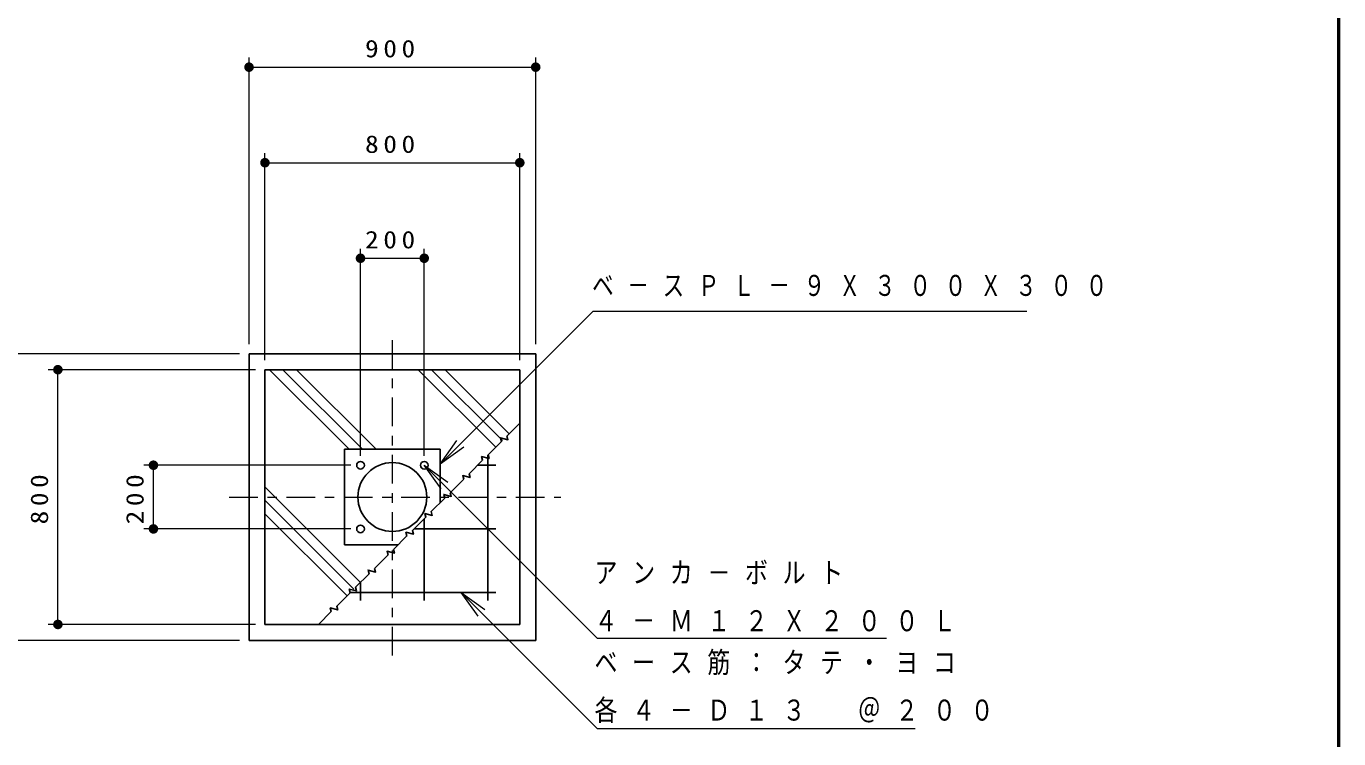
# Model space of a CAD drawing. Units: millimetres on the paper, with parts at other scales. Extents: x -365 to 10, y -38 to 257.
# Drawn here: x -137.3 to 0, y 39.3 to 113.9 of the extents above; entities that cross this region are included whole.
import ezdxf

# ---------------------------------------------------------------- set-up
doc = ezdxf.new("R2010")
doc.units = ezdxf.units.MM
doc.linetypes.add('USER2', pattern=[6, 3, -1, 1, -1])
doc.layers.add('LY_1', color=7, linetype='Continuous', lineweight=13)
doc.layers.add('LY_2', color=7, linetype='Continuous', lineweight=13)
doc.styles.add('ＭＳ ゴシック', font='')
doc.styles.get('ＭＳ ゴシック').set_extended_font_data('MS Gothic')

# ---------------------------------------------------------------- blocks, each defined once
blk = doc.blocks.new('filled_dot')
at = {"color": 0, "linetype": 'Continuous', "lineweight": -2, "const_width": 1.25}
blk.add_lwpolyline([(-0.625, 0, 1), (0.625, 0, 1)], format="xyb", close=True, dxfattribs=at)

msp = doc.modelspace()

# ---------------------------------------------------------------- linework, layer by layer
at = {"layer": 'LY_1'}
for p, q in [((-114.026, 80.618), (-114.026, 110.618)), ((-84.026, 80.618), (-84.026, 110.618)), ((-114.026, 109.618), (-84.026, 109.618)), ((-112.36, 78.951), (-112.36, 100.618)), ((-85.693, 78.951), (-85.693, 100.618)), ((-112.36, 99.618), (-85.693, 99.618)), ((-102.36, 68.951), (-102.36, 90.618)), ((-102.36, 89.618), (-95.693, 89.618)), ((-95.693, 68.951), (-95.693, 90.618)), ((-115.026, 79.618), (-145.026, 79.618)), ((-113.36, 77.951), (-135.026, 77.951)), ((-134.026, 51.284), (-134.026, 77.951)), ((-103.559, 69.618), (-111.892, 77.951)), ((-102.145, 69.618), (-110.478, 77.951)), ((-100.73, 69.618), (-109.064, 77.951)), ((-88.214, 69.83), (-96.336, 77.951)), ((-87.507, 70.537), (-94.922, 77.951)), ((-86.8, 71.244), (-93.507, 77.951)), ((-94.033, 68.06), (-92.265, 70.535)), ((-94.033, 68.06), (-91.912, 70.181)), ((-91.558, 69.828), (-94.033, 68.06)), ((-103.36, 67.951), (-125.026, 67.951)), ((-124.026, 61.284), (-124.026, 67.951)), ((-93.925, 65.476), (-95.693, 67.951)), ((-95.693, 67.951), (-93.218, 66.183)), ((-95.693, 67.951), (-93.572, 65.83)), ((-102.356, 55.687), (-112.36, 65.69)), ((-103.064, 54.98), (-112.36, 64.276)), ((-103.771, 54.273), (-112.36, 62.862)), ((-103.36, 61.284), (-125.026, 61.284)), ((-90.057, 52.143), (-91.824, 54.618)), ((-91.824, 54.618), (-89.35, 52.85)), ((-91.824, 54.618), (-89.703, 52.496)), ((-113.36, 51.284), (-135.026, 51.284)), ((-115.026, 49.618), (-145.026, 49.618))]:
    msp.add_line(p, q, dxfattribs=at)
at = {"layer": 'LY_1', "linetype": 'USER2'}
for p, q in [((-99.026, 48.029), (-99.026, 81.439)), ((-116.109, 64.618), (-81.415, 64.618))]:
    msp.add_line(p, q, dxfattribs=at)
at = {"layer": 'LY_1', "lineweight": 25}
for p, q in [((-114.026, 79.618), (-84.026, 79.618)), ((-114.026, 49.618), (-114.026, 79.618)), ((-84.026, 79.618), (-84.026, 49.618)), ((-112.36, 77.951), (-85.693, 77.951)), ((-112.36, 51.284), (-112.36, 77.951)), ((-85.693, 77.951), (-85.693, 51.284)), ((-104.026, 69.618), (-94.026, 69.618)), ((-104.026, 59.618), (-104.026, 69.618)), ((-94.026, 64.018), (-94.026, 69.618)), ((-89.026, 53.784), (-89.026, 69.018)), ((-90.093, 67.951), (-88.193, 67.951)), ((-95.693, 53.784), (-95.693, 62.351)), ((-96.76, 61.284), (-88.193, 61.284)), ((-104.026, 59.618), (-98.426, 59.618)), ((-102.36, 53.784), (-102.36, 55.684)), ((-103.426, 54.618), (-88.193, 54.618)), ((-85.693, 51.284), (-112.36, 51.284)), ((-84.026, 49.618), (-114.026, 49.618))]:
    msp.add_line(p, q, dxfattribs=at)
at = {"layer": 'LY_1'}
for points in [[(-94.033, 68.06), (-78.009, 84.084), (-32.628, 84.084)], [(-95.693, 67.951), (-77.597, 49.856), (-47.332, 49.856)], [(-91.824, 54.618), (-77.597, 40.391), (-44.332, 40.391)]]:
    msp.add_lwpolyline(points, dxfattribs=at)
at = {"layer": 'LY_1', "lineweight": 25}
msp.add_lwpolyline([(-106.76, 51.284), (-105.419, 52.625), (-105.522, 53.012), (-104.749, 52.805), (-104.853, 53.191), (-103.439, 54.605), (-103.542, 54.992), (-102.769, 54.785), (-102.873, 55.171), (-101.459, 56.585), (-101.562, 56.971), (-100.79, 56.764), (-100.893, 57.151), (-99.479, 58.565), (-99.582, 58.951), (-98.81, 58.744), (-98.913, 59.131), (-97.499, 60.545), (-97.603, 60.931), (-96.83, 60.724), (-96.933, 61.111), (-95.519, 62.525), (-95.623, 62.911), (-94.85, 62.704), (-94.953, 63.09), (-93.539, 64.505), (-93.643, 64.891), (-92.87, 64.684), (-92.974, 65.07), (-91.559, 66.485), (-91.663, 66.871), (-90.89, 66.664), (-90.994, 67.05), (-89.579, 68.464), (-89.683, 68.851), (-88.91, 68.644), (-89.014, 69.03), (-87.599, 70.444), (-87.703, 70.831), (-86.93, 70.624), (-87.034, 71.01), (-85.693, 72.351)], dxfattribs=at)
for centre, radius in [((-102.36, 67.951), 0.4), ((-99.026, 64.618), 3.605), ((-95.693, 67.951), 0.4), ((-102.36, 61.284), 0.4)]:
    msp.add_circle(centre, radius, dxfattribs=at)
at = {"layer": 'LY_2', "lineweight": 50}
msp.add_line((0, 0), (0, 257), dxfattribs=at)

# ---------------------------------------------------------------- block references
at = {"layer": 'LY_1', "xscale": 0.4, "yscale": 0.4}
for p in [(-114.026, 109.618), (-112.36, 99.618), (-102.36, 89.618)]:
    msp.add_blockref('filled_dot', p, dxfattribs=at)
for p, rotation in [((-84.026, 109.618), 180), ((-85.693, 99.618), 180), ((-95.693, 89.618), 180), ((-134.026, 77.951), 270), ((-124.026, 67.951), 270), ((-124.026, 61.284), 90), ((-134.026, 51.284), 90)]:
    msp.add_blockref('filled_dot', p, dxfattribs=dict(at, rotation=rotation))

# ---------------------------------------------------------------- texts
at = {"layer": 'LY_1', "style": 'ＭＳ ゴシック'}
for s, insert, char_height, attachment_point in [('\\T1.33;\\W1.15;900', (-99.026, 110.618), 1.833, 8), ('\\T1.33;\\W1.15;800', (-99.026, 100.618), 1.833, 8), ('\\T1.33;\\W1.15;200', (-99.026, 90.618), 1.833, 8), ('\\T1.64;\\W0.75;ベ－スＰＬ－９Ｘ３００Ｘ３００', (-78.123, 86.734), 2.199, 4), ('\\T1.64;\\W0.8;アンカ－ボルト', (-77.868, 56.656), 2.199, 4), ('\\T1.64;\\W0.8;４－Ｍ１２Ｘ２００Ｌ', (-77.868, 51.656), 2.199, 4), ('\\T1.64;\\W0.8;ベース筋：タテ・ヨコ', (-77.875, 47.191), 2.199, 4), ('\\T1.64;\\W0.8;各４－Ｄ１３\u3000＠２００', (-77.875, 42.191), 2.199, 4)]:
    msp.add_mtext(s, dxfattribs=dict(at, insert=insert, char_height=char_height, attachment_point=attachment_point))
at = {"layer": 'LY_1', "char_height": 1.833, "attachment_point": 8, "rotation": 90, "style": 'ＭＳ ゴシック'}
for s, insert in [('\\T1.33;\\W1.15;800', (-135.026, 64.618)), ('\\T1.33;\\W1.15;200', (-125.026, 64.618))]:
    msp.add_mtext(s, dxfattribs=dict(at, insert=insert))

doc.saveas('drawing.dxf')
